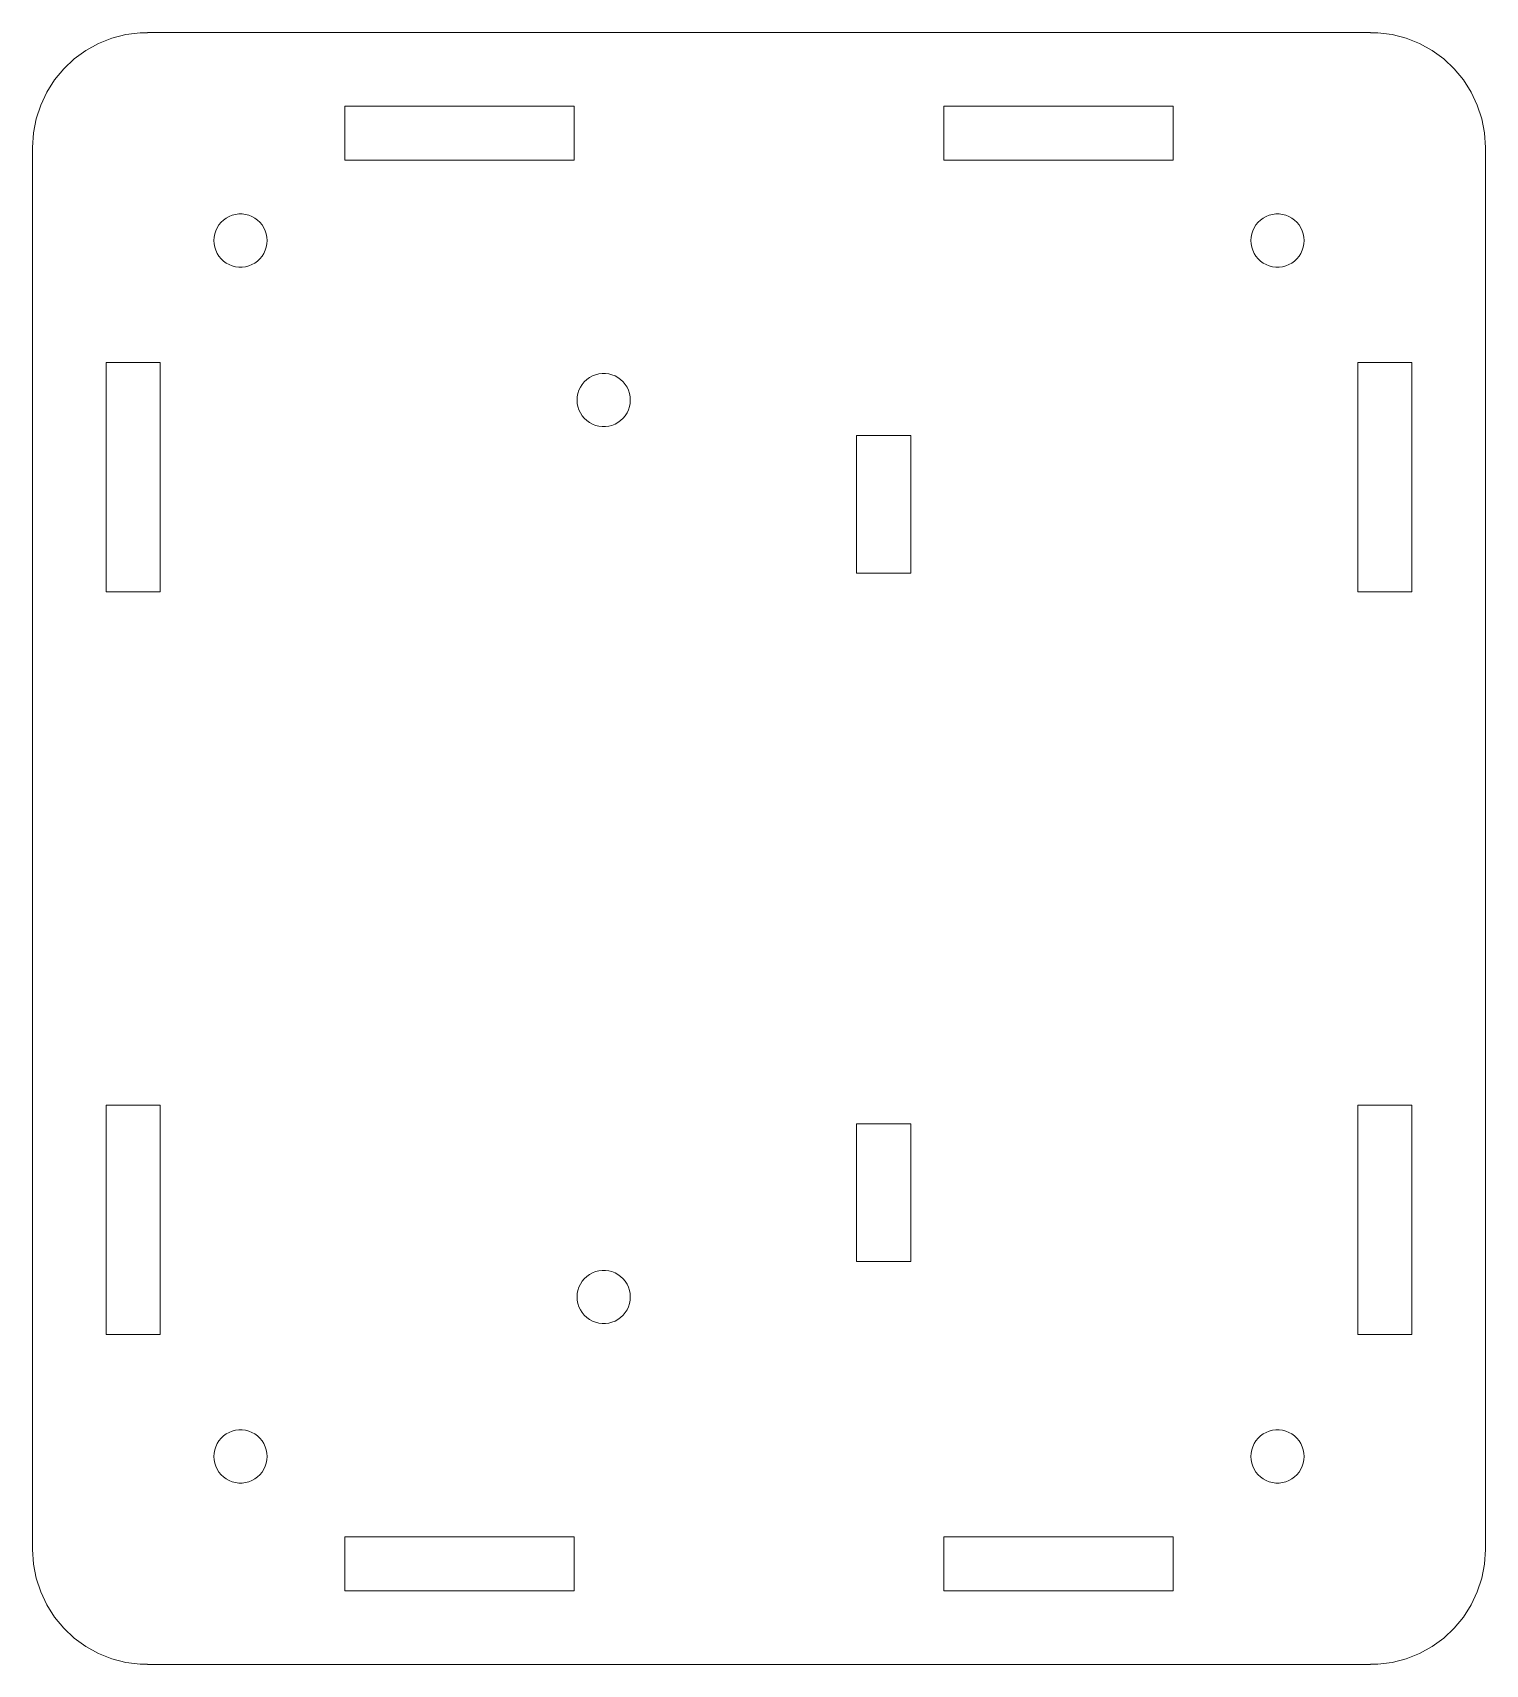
# Model space of a CAD drawing. Header units: inches. Extents: x -40.2 to 40.2, y -45.2 to 45.2.
import ezdxf

# ---------------------------------------------------------------- set-up
doc = ezdxf.new("R2010")
doc.units = ezdxf.units.IN
doc.layers.get('0').update_dxf_attribs({"linetype": 'CONTINUOUS', "lineweight": 0})

msp = doc.modelspace()

# ---------------------------------------------------------------- linework, layer by layer
for p, q in [((-33.861, 45.151), (-33.861, 45.164)), ((-33.861, 45.164), (33.861, 45.164)), ((33.861, 45.164), (33.861, 45.151)), ((-37.264, 44.175), (-36.565, 44.56)), ((-36.565, 44.56), (-35.823, 44.853)), ((-35.823, 44.853), (-35.051, 45.052)), ((-35.051, 45.052), (-34.26, 45.151)), ((-34.26, 45.151), (-33.861, 45.151)), ((33.861, 45.151), (34.26, 45.151)), ((34.26, 45.151), (35.051, 45.052)), ((35.051, 45.052), (35.823, 44.853)), ((35.823, 44.853), (36.565, 44.56)), ((36.565, 44.56), (37.264, 44.175)), ((-38.49, 43.161), (-37.909, 43.707)), ((-37.909, 43.707), (-37.264, 44.175)), ((37.264, 44.175), (37.909, 43.707)), ((37.909, 43.707), (38.49, 43.161)), ((-39.426, 41.873), (-38.998, 42.546)), ((-38.998, 42.546), (-38.49, 43.161)), ((38.49, 43.161), (38.998, 42.546)), ((38.998, 42.546), (39.426, 41.873)), ((-39.765, 41.152), (-39.426, 41.873)), ((39.426, 41.873), (39.765, 41.152)), ((-40.012, 40.393), (-39.765, 41.152)), ((-22.924, 38.1), (-22.924, 41.1)), ((-22.924, 41.1), (-10.224, 41.1)), ((-10.224, 41.1), (-10.224, 38.1)), ((10.224, 38.1), (10.224, 41.1)), ((10.224, 41.1), (22.924, 41.1)), ((22.924, 41.1), (22.924, 38.1)), ((39.765, 41.152), (40.012, 40.393)), ((-40.161, 39.61), (-40.012, 40.393)), ((40.012, 40.393), (40.161, 39.61)), ((-40.211, 38.814), (-40.161, 39.61)), ((40.161, 39.61), (40.211, 38.814)), ((-40.211, -38.814), (-40.211, 38.814)), ((-10.224, 38.1), (-22.924, 38.1)), ((22.924, 38.1), (10.224, 38.1)), ((40.211, 38.814), (40.211, -38.814)), ((-30.072, 34.197), (-29.993, 34.365)), ((-29.993, 34.365), (-29.894, 34.521)), ((-29.894, 34.521), (-29.776, 34.663)), ((-29.776, 34.663), (-29.641, 34.79)), ((-29.641, 34.79), (-29.491, 34.899)), ((-29.491, 34.899), (-29.329, 34.988)), ((-29.329, 34.988), (-29.157, 35.056)), ((-29.157, 35.056), (-28.978, 35.102)), ((-28.978, 35.102), (-28.795, 35.125)), ((-28.795, 35.125), (-28.609, 35.125)), ((-28.609, 35.125), (-28.426, 35.102)), ((-28.426, 35.102), (-28.247, 35.056)), ((-28.247, 35.056), (-28.075, 34.988)), ((-28.075, 34.988), (-27.913, 34.899)), ((-27.913, 34.899), (-27.763, 34.79)), ((-27.763, 34.79), (-27.628, 34.663)), ((-27.628, 34.663), (-27.51, 34.521)), ((-27.51, 34.521), (-27.411, 34.365)), ((-27.411, 34.365), (-27.332, 34.197)), ((27.332, 34.197), (27.411, 34.365)), ((27.411, 34.365), (27.51, 34.521)), ((27.51, 34.521), (27.628, 34.663)), ((27.628, 34.663), (27.763, 34.79)), ((27.763, 34.79), (27.913, 34.899)), ((27.913, 34.899), (28.075, 34.988)), ((28.075, 34.988), (28.247, 35.056)), ((28.247, 35.056), (28.426, 35.102)), ((28.426, 35.102), (28.609, 35.125)), ((28.609, 35.125), (28.795, 35.125)), ((28.795, 35.125), (28.978, 35.102)), ((28.978, 35.102), (29.157, 35.056)), ((29.157, 35.056), (29.329, 34.988)), ((29.329, 34.988), (29.491, 34.899)), ((29.491, 34.899), (29.641, 34.79)), ((29.641, 34.79), (29.776, 34.663)), ((29.776, 34.663), (29.894, 34.521)), ((29.894, 34.521), (29.993, 34.365)), ((29.993, 34.365), (30.072, 34.197)), ((-30.175, 33.655), (-30.164, 33.84)), ((-30.164, 33.47), (-30.175, 33.655)), ((-30.164, 33.84), (-30.129, 34.021)), ((-30.129, 33.289), (-30.164, 33.47)), ((-30.129, 34.021), (-30.072, 34.197)), ((-27.332, 34.197), (-27.275, 34.021)), ((-27.275, 34.021), (-27.24, 33.84)), ((-27.24, 33.47), (-27.275, 33.289)), ((-27.24, 33.84), (-27.229, 33.655)), ((-27.229, 33.655), (-27.24, 33.47)), ((27.229, 33.655), (27.24, 33.84)), ((27.24, 33.47), (27.229, 33.655)), ((27.24, 33.84), (27.275, 34.021)), ((27.275, 33.289), (27.24, 33.47)), ((27.275, 34.021), (27.332, 34.197)), ((30.072, 34.197), (30.129, 34.021)), ((30.129, 34.021), (30.164, 33.84)), ((30.164, 33.47), (30.129, 33.289)), ((30.164, 33.84), (30.175, 33.655)), ((30.175, 33.655), (30.164, 33.47)), ((-30.072, 33.113), (-30.129, 33.289)), ((-29.993, 32.945), (-30.072, 33.113)), ((-29.894, 32.789), (-29.993, 32.945)), ((-29.776, 32.647), (-29.894, 32.789)), ((-29.641, 32.52), (-29.776, 32.647)), ((-29.491, 32.411), (-29.641, 32.52)), ((-27.763, 32.52), (-27.913, 32.411)), ((-27.628, 32.647), (-27.763, 32.52)), ((-27.51, 32.789), (-27.628, 32.647)), ((-27.411, 32.945), (-27.51, 32.789)), ((-27.332, 33.113), (-27.411, 32.945)), ((-27.275, 33.289), (-27.332, 33.113)), ((27.332, 33.113), (27.275, 33.289)), ((27.411, 32.945), (27.332, 33.113)), ((27.51, 32.789), (27.411, 32.945)), ((27.628, 32.647), (27.51, 32.789)), ((27.763, 32.52), (27.628, 32.647)), ((27.913, 32.411), (27.763, 32.52)), ((29.641, 32.52), (29.491, 32.411)), ((29.776, 32.647), (29.641, 32.52)), ((29.894, 32.789), (29.776, 32.647)), ((29.993, 32.945), (29.894, 32.789)), ((30.072, 33.113), (29.993, 32.945)), ((30.129, 33.289), (30.072, 33.113)), ((-29.329, 32.322), (-29.491, 32.411)), ((-29.157, 32.254), (-29.329, 32.322)), ((-28.978, 32.208), (-29.157, 32.254)), ((-28.795, 32.185), (-28.978, 32.208)), ((-28.609, 32.185), (-28.795, 32.185)), ((-28.426, 32.208), (-28.609, 32.185)), ((-28.247, 32.254), (-28.426, 32.208)), ((-28.075, 32.322), (-28.247, 32.254)), ((-27.913, 32.411), (-28.075, 32.322)), ((28.075, 32.322), (27.913, 32.411)), ((28.247, 32.254), (28.075, 32.322)), ((28.426, 32.208), (28.247, 32.254)), ((28.609, 32.185), (28.426, 32.208)), ((28.795, 32.185), (28.609, 32.185)), ((28.978, 32.208), (28.795, 32.185)), ((29.157, 32.254), (28.978, 32.208)), ((29.329, 32.322), (29.157, 32.254)), ((29.491, 32.411), (29.329, 32.322)), ((-36.147, 14.2), (-36.147, 26.9)), ((-36.147, 26.9), (-33.147, 26.9)), ((-33.147, 26.9), (-33.147, 14.2)), ((-9.225, 26.158), (-9.053, 26.226)), ((-9.053, 26.226), (-8.874, 26.272)), ((-8.874, 26.272), (-8.691, 26.295)), ((-8.691, 26.295), (-8.505, 26.295)), ((-8.505, 26.295), (-8.322, 26.272)), ((-8.322, 26.272), (-8.143, 26.226)), ((-8.143, 26.226), (-7.971, 26.158)), ((33.147, 14.2), (33.147, 26.9)), ((33.147, 26.9), (36.147, 26.9)), ((36.147, 26.9), (36.147, 14.2)), ((-10.025, 25.191), (-9.968, 25.367)), ((-9.968, 25.367), (-9.889, 25.535)), ((-9.889, 25.535), (-9.79, 25.691)), ((-9.79, 25.691), (-9.672, 25.833)), ((-9.672, 25.833), (-9.537, 25.96)), ((-9.537, 25.96), (-9.387, 26.069)), ((-9.387, 26.069), (-9.225, 26.158)), ((-7.971, 26.158), (-7.809, 26.069)), ((-7.809, 26.069), (-7.659, 25.96)), ((-7.659, 25.96), (-7.524, 25.833)), ((-7.524, 25.833), (-7.406, 25.691)), ((-7.406, 25.691), (-7.307, 25.535)), ((-7.307, 25.535), (-7.228, 25.367)), ((-7.228, 25.367), (-7.171, 25.191)), ((-10.071, 24.825), (-10.06, 25.01)), ((-10.06, 24.64), (-10.071, 24.825)), ((-10.06, 25.01), (-10.025, 25.191)), ((-10.025, 24.459), (-10.06, 24.64)), ((-9.968, 24.283), (-10.025, 24.459)), ((-7.171, 24.459), (-7.228, 24.283)), ((-7.171, 25.191), (-7.136, 25.01)), ((-7.136, 24.64), (-7.171, 24.459)), ((-7.136, 25.01), (-7.125, 24.825)), ((-7.125, 24.825), (-7.136, 24.64)), ((-9.889, 24.115), (-9.968, 24.283)), ((-9.79, 23.959), (-9.889, 24.115)), ((-9.672, 23.817), (-9.79, 23.959)), ((-9.537, 23.69), (-9.672, 23.817)), ((-9.387, 23.581), (-9.537, 23.69)), ((-9.225, 23.492), (-9.387, 23.581)), ((-9.053, 23.424), (-9.225, 23.492)), ((-7.971, 23.492), (-8.143, 23.424)), ((-7.809, 23.581), (-7.971, 23.492)), ((-7.659, 23.69), (-7.809, 23.581)), ((-7.524, 23.817), (-7.659, 23.69)), ((-7.406, 23.959), (-7.524, 23.817)), ((-7.307, 24.115), (-7.406, 23.959)), ((-7.228, 24.283), (-7.307, 24.115)), ((-8.874, 23.378), (-9.053, 23.424)), ((-8.691, 23.355), (-8.874, 23.378)), ((-8.505, 23.355), (-8.691, 23.355)), ((-8.322, 23.378), (-8.505, 23.355)), ((-8.143, 23.424), (-8.322, 23.378)), ((5.402, 15.24), (5.402, 22.86)), ((5.402, 22.86), (8.402, 22.86)), ((8.402, 22.86), (8.402, 15.24)), ((8.402, 15.24), (5.402, 15.24)), ((-33.147, 14.2), (-36.147, 14.2)), ((36.147, 14.2), (33.147, 14.2)), ((-36.147, -26.9), (-36.147, -14.2)), ((-36.147, -14.2), (-33.147, -14.2)), ((-33.147, -14.2), (-33.147, -26.9)), ((33.147, -26.9), (33.147, -14.2)), ((33.147, -14.2), (36.147, -14.2)), ((36.147, -14.2), (36.147, -26.9)), ((5.402, -22.86), (5.402, -15.24)), ((5.402, -15.24), (8.402, -15.24)), ((8.402, -15.24), (8.402, -22.86)), ((-9.225, -23.492), (-9.053, -23.424)), ((-9.053, -23.424), (-8.874, -23.378)), ((-8.874, -23.378), (-8.691, -23.355)), ((-8.691, -23.355), (-8.505, -23.355)), ((-8.505, -23.355), (-8.322, -23.378)), ((-8.322, -23.378), (-8.143, -23.424)), ((-8.143, -23.424), (-7.971, -23.492)), ((8.402, -22.86), (5.402, -22.86)), ((-10.025, -24.459), (-9.968, -24.283)), ((-9.968, -24.283), (-9.889, -24.115)), ((-9.889, -24.115), (-9.79, -23.959)), ((-9.79, -23.959), (-9.672, -23.817)), ((-9.672, -23.817), (-9.537, -23.69)), ((-9.537, -23.69), (-9.387, -23.581)), ((-9.387, -23.581), (-9.225, -23.492)), ((-7.971, -23.492), (-7.809, -23.581)), ((-7.809, -23.581), (-7.659, -23.69)), ((-7.659, -23.69), (-7.524, -23.817)), ((-7.524, -23.817), (-7.406, -23.959)), ((-7.406, -23.959), (-7.307, -24.115)), ((-7.307, -24.115), (-7.228, -24.283)), ((-7.228, -24.283), (-7.171, -24.459)), ((-10.071, -24.825), (-10.06, -24.64)), ((-10.06, -25.01), (-10.071, -24.825)), ((-10.06, -24.64), (-10.025, -24.459)), ((-10.025, -25.191), (-10.06, -25.01)), ((-9.968, -25.367), (-10.025, -25.191)), ((-7.171, -25.191), (-7.228, -25.367)), ((-7.171, -24.459), (-7.136, -24.64)), ((-7.136, -25.01), (-7.171, -25.191)), ((-7.136, -24.64), (-7.125, -24.825)), ((-7.125, -24.825), (-7.136, -25.01)), ((-9.889, -25.535), (-9.968, -25.367)), ((-9.79, -25.691), (-9.889, -25.535)), ((-9.672, -25.833), (-9.79, -25.691)), ((-9.537, -25.96), (-9.672, -25.833)), ((-9.387, -26.069), (-9.537, -25.96)), ((-9.225, -26.158), (-9.387, -26.069)), ((-9.053, -26.226), (-9.225, -26.158)), ((-7.971, -26.158), (-8.143, -26.226)), ((-7.809, -26.069), (-7.971, -26.158)), ((-7.659, -25.96), (-7.809, -26.069)), ((-7.524, -25.833), (-7.659, -25.96)), ((-7.406, -25.691), (-7.524, -25.833)), ((-7.307, -25.535), (-7.406, -25.691)), ((-7.228, -25.367), (-7.307, -25.535)), ((-33.147, -26.9), (-36.147, -26.9)), ((-8.874, -26.272), (-9.053, -26.226)), ((-8.691, -26.295), (-8.874, -26.272)), ((-8.505, -26.295), (-8.691, -26.295)), ((-8.322, -26.272), (-8.505, -26.295)), ((-8.143, -26.226), (-8.322, -26.272)), ((36.147, -26.9), (33.147, -26.9)), ((-29.641, -32.52), (-29.491, -32.411)), ((-29.491, -32.411), (-29.329, -32.322)), ((-29.329, -32.322), (-29.157, -32.254)), ((-29.157, -32.254), (-28.978, -32.208)), ((-28.978, -32.208), (-28.795, -32.185)), ((-28.795, -32.185), (-28.609, -32.185)), ((-28.609, -32.185), (-28.426, -32.208)), ((-28.426, -32.208), (-28.247, -32.254)), ((-28.247, -32.254), (-28.075, -32.322)), ((-28.075, -32.322), (-27.913, -32.411)), ((-27.913, -32.411), (-27.763, -32.52)), ((27.763, -32.52), (27.913, -32.411)), ((27.913, -32.411), (28.075, -32.322)), ((28.075, -32.322), (28.247, -32.254)), ((28.247, -32.254), (28.426, -32.208)), ((28.426, -32.208), (28.609, -32.185)), ((28.609, -32.185), (28.795, -32.185)), ((28.795, -32.185), (28.978, -32.208)), ((28.978, -32.208), (29.157, -32.254)), ((29.157, -32.254), (29.329, -32.322)), ((29.329, -32.322), (29.491, -32.411)), ((29.491, -32.411), (29.641, -32.52)), ((-30.164, -33.47), (-30.129, -33.289)), ((-30.129, -33.289), (-30.072, -33.113)), ((-30.072, -33.113), (-29.993, -32.945)), ((-29.993, -32.945), (-29.894, -32.789)), ((-29.894, -32.789), (-29.776, -32.647)), ((-29.776, -32.647), (-29.641, -32.52)), ((-27.763, -32.52), (-27.628, -32.647)), ((-27.628, -32.647), (-27.51, -32.789)), ((-27.51, -32.789), (-27.411, -32.945)), ((-27.411, -32.945), (-27.332, -33.113)), ((-27.332, -33.113), (-27.275, -33.289)), ((-27.275, -33.289), (-27.24, -33.47)), ((27.24, -33.47), (27.275, -33.289)), ((27.275, -33.289), (27.332, -33.113)), ((27.332, -33.113), (27.411, -32.945)), ((27.411, -32.945), (27.51, -32.789)), ((27.51, -32.789), (27.628, -32.647)), ((27.628, -32.647), (27.763, -32.52)), ((29.641, -32.52), (29.776, -32.647)), ((29.776, -32.647), (29.894, -32.789)), ((29.894, -32.789), (29.993, -32.945)), ((29.993, -32.945), (30.072, -33.113)), ((30.072, -33.113), (30.129, -33.289)), ((30.129, -33.289), (30.164, -33.47)), ((-30.175, -33.655), (-30.164, -33.47)), ((-30.164, -33.84), (-30.175, -33.655)), ((-30.129, -34.021), (-30.164, -33.84)), ((-30.072, -34.197), (-30.129, -34.021)), ((-29.993, -34.365), (-30.072, -34.197)), ((-27.332, -34.197), (-27.411, -34.365)), ((-27.275, -34.021), (-27.332, -34.197)), ((-27.24, -33.84), (-27.275, -34.021)), ((-27.24, -33.47), (-27.229, -33.655)), ((-27.229, -33.655), (-27.24, -33.84)), ((27.229, -33.655), (27.24, -33.47)), ((27.24, -33.84), (27.229, -33.655)), ((27.275, -34.021), (27.24, -33.84)), ((27.332, -34.197), (27.275, -34.021)), ((27.411, -34.365), (27.332, -34.197)), ((30.072, -34.197), (29.993, -34.365)), ((30.129, -34.021), (30.072, -34.197)), ((30.164, -33.84), (30.129, -34.021)), ((30.164, -33.47), (30.175, -33.655)), ((30.175, -33.655), (30.164, -33.84)), ((-29.894, -34.521), (-29.993, -34.365)), ((-29.776, -34.663), (-29.894, -34.521)), ((-29.641, -34.79), (-29.776, -34.663)), ((-29.491, -34.899), (-29.641, -34.79)), ((-29.329, -34.988), (-29.491, -34.899)), ((-29.157, -35.056), (-29.329, -34.988)), ((-28.978, -35.102), (-29.157, -35.056)), ((-28.795, -35.125), (-28.978, -35.102)), ((-28.609, -35.125), (-28.795, -35.125)), ((-28.426, -35.102), (-28.609, -35.125)), ((-28.247, -35.056), (-28.426, -35.102)), ((-28.075, -34.988), (-28.247, -35.056)), ((-27.913, -34.899), (-28.075, -34.988)), ((-27.763, -34.79), (-27.913, -34.899)), ((-27.628, -34.663), (-27.763, -34.79)), ((-27.51, -34.521), (-27.628, -34.663)), ((-27.411, -34.365), (-27.51, -34.521)), ((27.51, -34.521), (27.411, -34.365)), ((27.628, -34.663), (27.51, -34.521)), ((27.763, -34.79), (27.628, -34.663)), ((27.913, -34.899), (27.763, -34.79)), ((28.075, -34.988), (27.913, -34.899)), ((28.247, -35.056), (28.075, -34.988)), ((28.426, -35.102), (28.247, -35.056)), ((28.609, -35.125), (28.426, -35.102)), ((28.795, -35.125), (28.609, -35.125)), ((28.978, -35.102), (28.795, -35.125)), ((29.157, -35.056), (28.978, -35.102)), ((29.329, -34.988), (29.157, -35.056)), ((29.491, -34.899), (29.329, -34.988)), ((29.641, -34.79), (29.491, -34.899)), ((29.776, -34.663), (29.641, -34.79)), ((29.894, -34.521), (29.776, -34.663)), ((29.993, -34.365), (29.894, -34.521)), ((-40.161, -39.61), (-40.211, -38.814)), ((-22.924, -41.1), (-22.924, -38.1)), ((-22.924, -38.1), (-10.224, -38.1)), ((-10.224, -38.1), (-10.224, -41.1)), ((10.224, -41.1), (10.224, -38.1)), ((10.224, -38.1), (22.924, -38.1)), ((22.924, -38.1), (22.924, -41.1)), ((40.211, -38.814), (40.161, -39.61)), ((-40.012, -40.393), (-40.161, -39.61)), ((40.161, -39.61), (40.012, -40.393)), ((-39.765, -41.152), (-40.012, -40.393)), ((40.012, -40.393), (39.765, -41.152)), ((-39.426, -41.873), (-39.765, -41.152)), ((-10.224, -41.1), (-22.924, -41.1)), ((22.924, -41.1), (10.224, -41.1)), ((39.765, -41.152), (39.426, -41.873)), ((-38.998, -42.546), (-39.426, -41.873)), ((39.426, -41.873), (38.998, -42.546)), ((-38.49, -43.161), (-38.998, -42.546)), ((-37.909, -43.707), (-38.49, -43.161)), ((38.49, -43.161), (37.909, -43.707)), ((38.998, -42.546), (38.49, -43.161)), ((-37.264, -44.175), (-37.909, -43.707)), ((-36.565, -44.56), (-37.264, -44.175)), ((37.264, -44.175), (36.565, -44.56)), ((37.909, -43.707), (37.264, -44.175)), ((-35.823, -44.853), (-36.565, -44.56)), ((-35.051, -45.052), (-35.823, -44.853)), ((-34.26, -45.151), (-35.051, -45.052)), ((-33.861, -45.151), (-34.26, -45.151)), ((-33.861, -45.164), (-33.861, -45.151)), ((33.861, -45.164), (-33.861, -45.164)), ((34.26, -45.151), (33.861, -45.151)), ((33.861, -45.151), (33.861, -45.164)), ((35.051, -45.052), (34.26, -45.151)), ((35.823, -44.853), (35.051, -45.052)), ((36.565, -44.56), (35.823, -44.853))]:
    msp.add_line(p, q)

doc.saveas('drawing.dxf')
